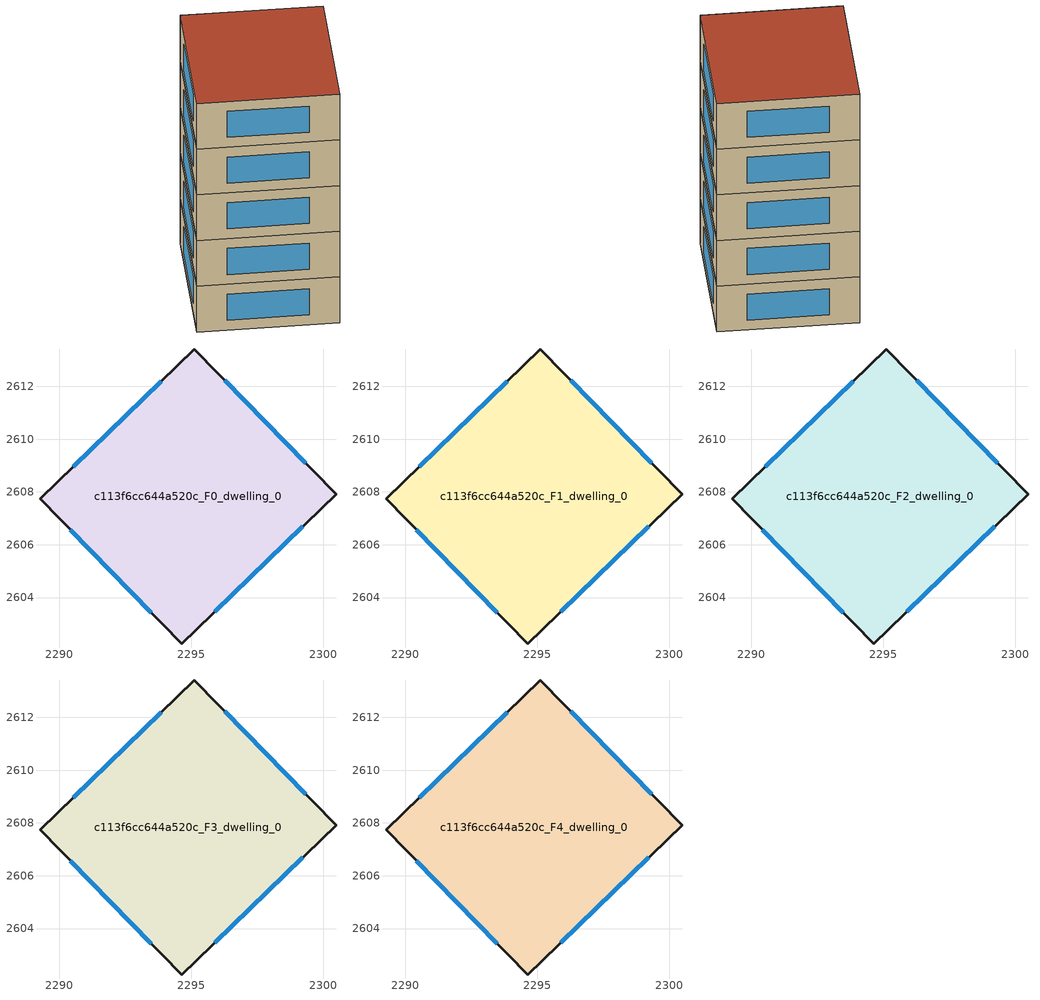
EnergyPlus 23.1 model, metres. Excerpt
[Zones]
c113f6cc644a520c_F0_dwelling_0
 floor ground (EU_floor_Construction): 2295.11,2613.41 2300.47,2607.91 2294.62,2602.24 2289.26,2607.74 z0
 wall outside (EU_wall_Construction): 2300.47,2607.91 2295.11,2613.41 2289.26,2607.74 2294.62,2602.24 2300.47,2607.91 z0:3
 window (EU_Window_Construction): 2299.33,2609.09 2296.26,2612.23 / 2295.88,2603.46 2299.22,2606.7 / 2290.41,2606.57 2293.48,2603.42 / 2293.86,2612.19 2290.52,2608.96 z0.64:2.36
c113f6cc644a520c_F1_dwelling_0
 floor to c113f6cc644a520c_F0_dwelling_0 (EU_floor_Construction): 2295.11,2613.41 2300.47,2607.91 2294.62,2602.24 2289.26,2607.74 z3
 wall outside (EU_wall_Construction): 2300.47,2607.91 2295.11,2613.41 2289.26,2607.74 2294.62,2602.24 2300.47,2607.91 z3:6
 window (EU_Window_Construction): 2299.33,2609.09 2296.26,2612.23 / 2295.88,2603.46 2299.22,2606.7 / 2290.41,2606.57 2293.48,2603.42 / 2293.86,2612.19 2290.52,2608.96 z3.64:5.36
c113f6cc644a520c_F2_dwelling_0
 floor to c113f6cc644a520c_F1_dwelling_0 (EU_floor_Construction): 2295.11,2613.41 2300.47,2607.91 2294.62,2602.24 2289.26,2607.74 z6
 wall outside (EU_wall_Construction): 2300.47,2607.91 2295.11,2613.41 2289.26,2607.74 2294.62,2602.24 2300.47,2607.91 z6:9
 window (EU_Window_Construction): 2299.33,2609.09 2296.26,2612.23 / 2295.88,2603.46 2299.22,2606.7 / 2290.41,2606.57 2293.48,2603.42 / 2293.86,2612.19 2290.52,2608.96 z6.64:8.36
c113f6cc644a520c_F3_dwelling_0
 floor to c113f6cc644a520c_F2_dwelling_0 (EU_floor_Construction): 2295.11,2613.41 2300.47,2607.91 2294.62,2602.24 2289.26,2607.74 z9
 wall outside (EU_wall_Construction): 2300.47,2607.91 2295.11,2613.41 2289.26,2607.74 2294.62,2602.24 2300.47,2607.91 z9:12
 window (EU_Window_Construction): 2299.33,2609.09 2296.26,2612.23 / 2295.88,2603.46 2299.22,2606.7 / 2290.41,2606.57 2293.48,2603.42 / 2293.86,2612.19 2290.52,2608.96 z9.64:11.36
c113f6cc644a520c_F4_dwelling_0
 floor to c113f6cc644a520c_F3_dwelling_0 (EU_floor_Construction): 2295.11,2613.41 2300.47,2607.91 2294.62,2602.24 2289.26,2607.74 z12
 wall outside (EU_wall_Construction): 2300.47,2607.91 2295.11,2613.41 2289.26,2607.74 2294.62,2602.24 2300.47,2607.91 z12:15
 window (EU_Window_Construction): 2299.33,2609.09 2296.26,2612.23 / 2295.88,2603.46 2299.22,2606.7 / 2290.41,2606.57 2293.48,2603.42 / 2293.86,2612.19 2290.52,2608.96 z12.64:14.36
 roof outside (EU_roof_Construction): 2300.47,2607.91 2295.11,2613.41 2289.26,2607.74 2294.62,2602.24 z15
[Building]
EU S2 Campaign: North Axis=0; Terrain=City; Solar Distribution=FullExterior
[Site:Location]
Yerevan-Zvartnots.Intl.AP: Latitude=40.15; Longitude=44.383; Time Zone=4; Elevation=854
[SizingPeriod:WeatherFileDays]
AnnualSizingPeriod: Begin Month=1; Begin Day of Month=1; End Month=12; End Day of Month=31; Day of Week for Start Day=Monday; Use Weather File Daylight Saving Period=No; Use Weather File Rain and Snow Indicators=No
[MATERIAL]
EU_InternalMass_Material: Roughness=MediumRough; Thickness=0.1; Conductivity=1; Density=1800; Specific Heat=900; Thermal Absorptance=0.9; Solar Absorptance=0.7; Visible Absorptance=0.7
[MATERIAL:NOMASS] Roughness=MediumRough; Thermal Absorptance=0.9; Solar Absorptance=0.7; Visible Absorptance=0.7
Name | Thermal Resistance
EU_wall_NoMass | 1.05043
EU_roof_NoMass | 1.45357
EU_floor_NoMass | 0.478065
[WINDOWMATERIAL:SIMPLEGLAZINGSYSTEM]
EU_Window_SimpleGlazing: UFactor=2.5566; Solar Heat Gain Coefficient=0.75; Visible Transmittance=0.75
[CONSTRUCTION]
EU_wall_Construction: EU_wall_NoMass
EU_roof_Construction: EU_roof_NoMass
EU_floor_Construction: EU_floor_NoMass
EU_Window_Construction: EU_Window_SimpleGlazing
EU_InternalMass_Construction: EU_InternalMass_Material
[ZONE] Type=1; Multiplier=1; Ceiling Height=autocalculate; Volume=187.634; Floor Area=autocalculate; Part of Total Floor Area=Yes
c113f6cc644a520c_F0_dwelling_0; c113f6cc644a520c_F1_dwelling_0; c113f6cc644a520c_F2_dwelling_0; c113f6cc644a520c_F3_dwelling_0; c113f6cc644a520c_F4_dwelling_0
[INTERNALMASS] Construction=EU_InternalMass_Construction; Surface Area=62.5447
Name | Zone or ZoneList
c113f6cc644a520c_F0_dwelling_0_EU_InternalMass | c113f6cc644a520c_F0_dwelling_0
c113f6cc644a520c_F1_dwelling_0_EU_InternalMass | c113f6cc644a520c_F1_dwelling_0
c113f6cc644a520c_F2_dwelling_0_EU_InternalMass | c113f6cc644a520c_F2_dwelling_0
c113f6cc644a520c_F3_dwelling_0_EU_InternalMass | c113f6cc644a520c_F3_dwelling_0
c113f6cc644a520c_F4_dwelling_0_EU_InternalMass | c113f6cc644a520c_F4_dwelling_0
[OTHEREQUIPMENT] Fuel Type=Electricity; Design Level Calculation Method=Watts/Area; Power per Zone Floor Area=1; Fraction Latent=0; Fraction Radiant=0; Fraction Lost=0; Carbon Dioxide Generation Rate=0; EndUse Subcategory=EU_Step8_InternalGains
Name | Zone or ZoneList or Space or SpaceList | Schedule
EU_Step8_InternalGain_c113f6cc644a520c_F0_dwelling_0_f000 | c113f6cc644a520c_F0_dwelling_0 | EU_Step8_GainSchedule_c113f6cc644a520c_F0_dwelling_0_f000
EU_Step8_InternalGain_c113f6cc644a520c_F1_dwelling_0_f000 | c113f6cc644a520c_F1_dwelling_0 | EU_Step8_GainSchedule_c113f6cc644a520c_F1_dwelling_0_f000
EU_Step8_InternalGain_c113f6cc644a520c_F2_dwelling_0_f000 | c113f6cc644a520c_F2_dwelling_0 | EU_Step8_GainSchedule_c113f6cc644a520c_F2_dwelling_0_f000
EU_Step8_InternalGain_c113f6cc644a520c_F3_dwelling_0_f000 | c113f6cc644a520c_F3_dwelling_0 | EU_Step8_GainSchedule_c113f6cc644a520c_F3_dwelling_0_f000
EU_Step8_InternalGain_c113f6cc644a520c_F4_dwelling_0_f000 | c113f6cc644a520c_F4_dwelling_0 | EU_Step8_GainSchedule_c113f6cc644a520c_F4_dwelling_0_f000
[ZONEVENTILATION:DESIGNFLOWRATE] Schedule=EU_AlwaysOn; Design Flow Rate Calculation Method=AirChanges/Hour; Air Changes per Hour=0.557805; Ventilation Type=Natural; Fan Pressure Rise=0; Fan Total Efficiency=1; Constant Term Coefficient=1; Temperature Term Coefficient=0; Velocity Term Coefficient=0; Velocity Squared Term Coefficient=0; Minimum Indoor Temperature=-100; Maximum Indoor Temperature=100; Delta Temperature=-100; Minimum Outdoor Temperature=-100; Maximum Outdoor Temperature=100; Maximum Wind Speed=40
Name | Zone or ZoneList or Space or SpaceList
EU_ConstantAir_c113f6cc644a520c_F0_dwelling_0 | c113f6cc644a520c_F0_dwelling_0
EU_ConstantAir_c113f6cc644a520c_F1_dwelling_0 | c113f6cc644a520c_F1_dwelling_0
EU_ConstantAir_c113f6cc644a520c_F2_dwelling_0 | c113f6cc644a520c_F2_dwelling_0
EU_ConstantAir_c113f6cc644a520c_F3_dwelling_0 | c113f6cc644a520c_F3_dwelling_0
EU_ConstantAir_c113f6cc644a520c_F4_dwelling_0 | c113f6cc644a520c_F4_dwelling_0
[HVACTEMPLATE:THERMOSTAT] Constant Heating Setpoint=20; Constant Cooling Setpoint=50
EU_HeatOnly_c113f6cc644a520c_F0_dwelling_0; EU_HeatOnly_c113f6cc644a520c_F1_dwelling_0; EU_HeatOnly_c113f6cc644a520c_F2_dwelling_0; EU_HeatOnly_c113f6cc644a520c_F3_dwelling_0; EU_HeatOnly_c113f6cc644a520c_F4_dwelling_0
[HVACTEMPLATE:ZONE:IDEALLOADSAIRSYSTEM] System Availability Schedule=EU_AlwaysOn; Maximum Heating Supply Air Temperature=50; Minimum Cooling Supply Air Temperature=13; Maximum Heating Supply Air Humidity Ratio=0.0156; Minimum Cooling Supply Air Humidity Ratio=0.0077; Heating Limit=NoLimit; Cooling Limit=NoLimit; Heating Availability Schedule=EU_AlwaysOn; Cooling Availability Schedule=EU_CoolingOff; Dehumidification Control Type=ConstantSensibleHeatRatio; Cooling Sensible Heat Ratio=0.7; Dehumidification Setpoint=60; Humidification Control Type=None; Humidification Setpoint=30; Outdoor Air Method=None; Outdoor Air Flow Rate per Person=0.00944; Outdoor Air Flow Rate per Zone Floor Area=0; Outdoor Air Flow Rate per Zone=0; Demand Controlled Ventilation Type=None; Outdoor Air Economizer Type=NoEconomizer; Heat Recovery Type=None; Sensible Heat Recovery Effectiveness=0.7; Latent Heat Recovery Effectiveness=0.65
Name | Template Thermostat
c113f6cc644a520c_F0_dwelling_0 | EU_HeatOnly_c113f6cc644a520c_F0_dwelling_0
c113f6cc644a520c_F1_dwelling_0 | EU_HeatOnly_c113f6cc644a520c_F1_dwelling_0
c113f6cc644a520c_F2_dwelling_0 | EU_HeatOnly_c113f6cc644a520c_F2_dwelling_0
c113f6cc644a520c_F3_dwelling_0 | EU_HeatOnly_c113f6cc644a520c_F3_dwelling_0
c113f6cc644a520c_F4_dwelling_0 | EU_HeatOnly_c113f6cc644a520c_F4_dwelling_0
[SIZING:ZONE] Zone Cooling Design Supply Air Temperature Input Method=SupplyAirTemperature; Zone Cooling Design Supply Air Temperature=13; Zone Heating Design Supply Air Temperature Input Method=SupplyAirTemperature; Zone Heating Design Supply Air Temperature=50; Zone Cooling Design Supply Air Humidity Ratio=0.008; Zone Heating Design Supply Air Humidity Ratio=0.008; Cooling Design Air Flow Method=DesignDay; Cooling Design Air Flow Rate=0; Cooling Minimum Air Flow per Zone Floor Area=0.000762; Cooling Minimum Air Flow=0; Cooling Minimum Air Flow Fraction=0.2; Heating Design Air Flow Method=DesignDay; Heating Design Air Flow Rate=0; Heating Maximum Air Flow per Zone Floor Area=0.002032; Heating Maximum Air Flow=0.141576; Heating Maximum Air Flow Fraction=0.3; Account for Dedicated Outdoor Air System=No; Dedicated Outdoor Air System Control Strategy=NeutralSupplyAir; Dedicated Outdoor Air Low Setpoint Temperature for Design=autosize; Dedicated Outdoor Air High Setpoint Temperature for Design=autosize; Zone Load Sizing Method=Sensible Load Only No Latent Load; Zone Latent Cooling Design Supply Air Humidity Ratio Input Method=HumidityRatioDifference; Zone Cooling Design Supply Air Humidity Ratio Difference=0.005; Zone Latent Heating Design Supply Air Humidity Ratio Input Method=HumidityRatioDifference; Zone Humidification Design Supply Air Humidity Ratio Difference=0.005
c113f6cc644a520c_F0_dwelling_0; c113f6cc644a520c_F1_dwelling_0; c113f6cc644a520c_F2_dwelling_0; c113f6cc644a520c_F3_dwelling_0; c113f6cc644a520c_F4_dwelling_0
[SCHEDULE:CONSTANT]
Name | Hourly Value
EU_AlwaysOn | 1
EU_CoolingOff | 0
[SCHEDULE:FILE] Column Number=1; Rows to Skip at Top=0; Number of Hours of Data=8760; Column Separator=Comma; Interpolate to Timestep=No; Minutes per Item=60; Adjust Schedule for Daylight Savings=Yes
Name | File
EU_Step8_GainSchedule_c113f6cc644a520c_F0_dwelling_0_f000 | ../../schedules/c113f6cc644a520c/c113f6cc644a520c_F0_dwelling_0_f000_gain.csv
EU_Step8_GainSchedule_c113f6cc644a520c_F1_dwelling_0_f000 | ../../schedules/c113f6cc644a520c/c113f6cc644a520c_F1_dwelling_0_f000_gain.csv
EU_Step8_GainSchedule_c113f6cc644a520c_F2_dwelling_0_f000 | ../../schedules/c113f6cc644a520c/c113f6cc644a520c_F2_dwelling_0_f000_gain.csv
EU_Step8_GainSchedule_c113f6cc644a520c_F3_dwelling_0_f000 | ../../schedules/c113f6cc644a520c/c113f6cc644a520c_F3_dwelling_0_f000_gain.csv
EU_Step8_GainSchedule_c113f6cc644a520c_F4_dwelling_0_f000 | ../../schedules/c113f6cc644a520c/c113f6cc644a520c_F4_dwelling_0_f000_gain.csv
